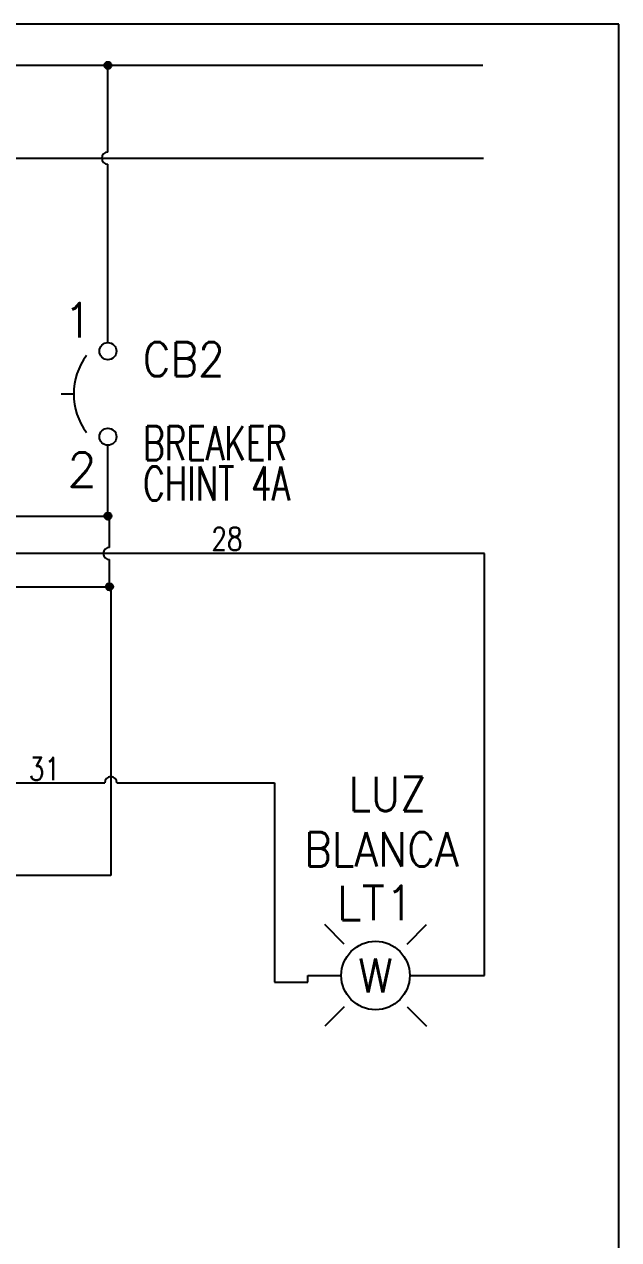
# Model space of a CAD drawing. Header units: inches. Extents: x 15 to 148, y 10 to 111.
# Drawn here: x 142.78 to 147.66, y 100.78 to 110.76 of the extents above; entities that cross this region are included whole.
import ezdxf
from ezdxf.enums import TextEntityAlignment as Align

# ---------------------------------------------------------------- set-up
doc = ezdxf.new("R2010")
doc.units = ezdxf.units.IN
doc.header["$MEASUREMENT"] = 0
doc.linetypes.add('HIDDEN2', pattern=[0.1875, 0.125, -0.0625])
for name, color, linetype in [('BLK_12AWG', 7, 'Continuous'), ('DESC', 1, 'Continuous'), ('MISC', 250, 'Continuous'), ('SYMS', 7, 'Continuous'), ('TAGS', 250, 'Continuous'), ('TERMS', 250, 'Continuous'), ('WIREFIXED', 158, 'Continuous')]:
    doc.layers.add(name, color=color, linetype=linetype)
doc.styles.add('WD', font='romans.shx')

# ---------------------------------------------------------------- blocks, each defined once
blk = doc.blocks.new('HLT1W')
for p, q in [((-0.1149, 0.1149), (-0.1856, 0.1856)), ((0.1149, 0.1149), (0.1856, 0.1856)), ((-0.1149, -0.1149), (-0.1856, -0.1856)), ((0.1149, -0.1149), (0.1856, -0.1856))]:
    blk.add_line(p, q)
blk.add_circle((0, 0), 0.125)
at = {"style": 'WD', "width": 0.7}
for tag, p in [('INST', (0.0055, 0.5282)), ('LOC', (0.0055, 0.3586))]:
    blk.add_attdef(tag, text='', height=0.125, dxfattribs=at).set_placement(p, align=Align.CENTER)
at = {"style": 'WD'}
blk.add_attdef('TAG1', text='', height=0.125, dxfattribs=at).set_placement((0, 0.2024), align=Align.CENTER)
at = {"style": 'WD', "flags": 9}
blk.add_attdef('FAMILY', text='', height=0.01, dxfattribs=at).set_placement((-0.0053, 0.1606), align=Align.CENTER)
at = {"linetype": 'Continuous', "style": 'WD', "flags": 1}
for tag, p in [('CAT', (0, 0.1403)), ('MFG', (0, 0.1208))]:
    blk.add_attdef(tag, text='', height=0.01, dxfattribs=at).set_placement(p, align=Align.MIDDLE)
at = {"linetype": 'Continuous', "style": 'WD', "flags": 9}
blk.add_attdef('ASSYCODE', text='', height=0.01, dxfattribs=at).set_placement((-0.001, 0.0957), align=Align.CENTER)
at = {"style": 'WD'}
for tag, p, width in [('DESC1', (1.125, 0), 0.9), ('WDTAGALT', (1.125, -0.3125), 0.7)]:
    blk.add_attdef(tag, p, '', height=0.125, dxfattribs=dict(at, width=width))
blk.add_attdef('COLOR', text='', height=0.125, dxfattribs=at).set_placement((0, 0), align=Align.MIDDLE)
at = {"style": 'WD', "flags": 1}
for tag, p in [('X4TERM01', (-0.125, 0)), ('X1TERM02', (0.125, 0))]:
    blk.add_attdef(tag, p, '', height=0.0125, dxfattribs=at)
at = {"linetype": 'Continuous', "style": 'WD', "flags": 8}
blk.add_attdef('TERM01', text='', height=0.125, dxfattribs=at).set_placement((-0.175, -0.0314), align=Align.TOP_RIGHT)
blk.add_attdef('TERM02', text='', height=0.125, dxfattribs=at).set_placement((0.175, -0.0314), align=Align.TOP_LEFT)
at = {"style": 'WD', "width": 0.9}
blk.add_attdef('DESC2', text='', height=0.125, dxfattribs=at).set_placement((1.125, -0.0312), align=Align.TOP_LEFT)
blk = doc.blocks.new('VCB1')
at = {"linetype": 'HIDDEN2'}
blk.add_line((-0.1712, 0), (-0.125, 0), dxfattribs=at)
for centre in [(0, 0.1562), (0, -0.1562)]:
    blk.add_circle(centre, 0.0312)
blk.add_arc((0.1094, 0), 0.2344, 143.1301, 216.8699)
at = {"style": 'WD'}
for tag, p, width in [('INST', (0.2188, 0.3883), 0.7), ('LOC', (0.2188, 0.2188), 0.7), ('TAG1', (0.1269, 0.0644), 0.9), ('XREF', (0.1287, -0.09), 0.7), ('DESC1', (0.1287, -0.242), 0.7), ('DESC2', (0.1287, -0.3893), 0.7)]:
    blk.add_attdef(tag, p, '', height=0.125, dxfattribs=dict(at, width=width))
at = {"linetype": 'Continuous', "style": 'WD'}
for tag, height, flags, p in [('TERM01', 0.125, 8, (-0.055, 0.2066)), ('MFG', 0.01, 9, (-0.1421, -0.0881)), ('CAT', 0.01, 9, (-0.1421, -0.0731))]:
    blk.add_attdef(tag, text='', height=height, dxfattribs=dict(at, flags=flags)).set_placement(p, align=Align.RIGHT)
at = {"style": 'WD', "width": 0.7}
blk.add_attdef('RATING1', text='', height=0.125, dxfattribs=at).set_placement((-0.1875, 0.0625), align=Align.RIGHT)
at = {"color": 7, "style": 'WD', "flags": 1}
for tag, p in [('X2TERM01', (0, 0.1875)), ('X8TERM02', (0, -0.1875))]:
    blk.add_attdef(tag, p, '', height=0.0125, dxfattribs=at)
at = {"color": 7, "style": 'WD'}
for tag, p in [('X4LINK', (-0.25, 0)), ('X1LINK', (0, 0))]:
    blk.add_attdef(tag, p, '', height=0.01, dxfattribs=at)
at = {"style": 'WD', "flags": 9}
for tag, p in [('FAMILY', (-0.1421, -0.0365)), ('CONTACT', (-0.1288, -0.1291))]:
    blk.add_attdef(tag, text='', height=0.01, dxfattribs=at).set_placement(p, align=Align.RIGHT)
at = {"linetype": 'Continuous', "style": 'WD', "flags": 9}
blk.add_attdef('ASSYCODE', text='', height=0.01, dxfattribs=at).set_placement((-0.1533, -0.1061), align=Align.CENTER)
at = {"linetype": 'Continuous', "style": 'WD', "flags": 8}
blk.add_attdef('TERM02', text='', height=0.125, dxfattribs=at).set_placement((-0.0407, -0.2134), align=Align.TOP_RIGHT)
blk = doc.blocks.new('WDDOT')
for radius in [0.03, 0.0187, 0.00929]:
    blk.add_circle((0, 0), radius)
blk = doc.blocks.new('WD_WNH')
at = {"linetype": 'Continuous', "style": 'WD', "width": 0.8}
blk.add_attdef('WIRENO', text='', height=0.125, dxfattribs=at).set_placement((0, 0.0625), align=Align.CENTER)
at = {"style": 'WD', "flags": 1}
for tag, p in [('W01USER', (0, 0.0781)), ('W02USER', (0, 0.0703)), ('W03USER', (0, 0.0625)), ('W04USER', (0, 0.0547)), ('W05USER', (0, 0.0469)), ('W06USER', (0, 0.0391)), ('W07USER', (0, 0.0312)), ('W08USER', (0, 0.0234)), ('W09USER', (0, 0.0156)), ('W10USER', (0, 0.0078))]:
    blk.add_attdef(tag, text='', height=0.005, dxfattribs=at).set_placement(p, align=Align.CENTER)

msp = doc.modelspace()

# ---------------------------------------------------------------- linework, layer by layer
at = {"color": 7, "linetype": 'Continuous'}
for p, q in [((147.6602, 110.7588), (126.9102, 110.7588)), ((147.6602, 94.5738), (147.6602, 110.7588))]:
    msp.add_line(p, q, dxfattribs=at)
at = {"layer": 'BLK_12AWG'}
for p, q in [((132.5131, 110.4219), (146.5435, 110.4219)), ((143.4665, 109.7095), (143.4665, 110.4219)), ((132.5465, 109.6595), (146.5506, 109.6595)), ((143.4665, 108.1447), (143.4665, 109.6095)), ((143.4665, 106.7203), (143.4665, 107.301)), ((142.5788, 106.7203), (143.4665, 106.7203)), ((143.4784, 106.4628), (143.4784, 106.7203)), ((146.5585, 106.4128), (142.344, 106.4128)), ((146.5585, 102.947), (146.5585, 106.4128)), ((143.4784, 106.1396), (143.4784, 106.3628)), ((142.0606, 106.1396), (143.4784, 106.1396)), ((143.4903, 106.1396), (143.4903, 103.7692)), ((142.209, 104.5299), (143.4403, 104.5299)), ((143.5403, 104.5299), (144.8352, 104.5299)), ((144.8352, 104.5299), (144.8352, 102.892)), ((143.4903, 103.7692), (142.1927, 103.7692)), ((145.1089, 102.892), (145.1089, 102.947)), ((145.1089, 102.947), (145.3826, 102.947)), ((145.9451, 102.947), (146.5585, 102.947)), ((144.8352, 102.892), (145.1089, 102.892))]:
    msp.add_line(p, q, dxfattribs=at)
for centre, start, end in [((143.4665, 109.6595), 90, 270), ((143.4784, 106.4128), 90, 270), ((143.4903, 104.5299), 0, 180)]:
    msp.add_arc(centre, 0.05, start, end, dxfattribs=at)

# ---------------------------------------------------------------- block references
at = {"layer": 'SYMS'}
for p in [(143.4665, 110.4219), (143.4665, 106.7203), (143.4784, 106.1396)]:
    msp.add_blockref('WDDOT', p, dxfattribs=at)
ref = msp.add_blockref('VCB1', (143.4665, 107.7228), dxfattribs=dict(at, xscale=2.25, yscale=2.25, zscale=2.25))
ref.add_attrib('DESC2', 'CHINT 4A', (143.7561, 106.8468), dxfattribs={"layer": 'DESC', "height": 0.28125, "style": 'WD', "width": 0.7})
ref.add_attrib('DESC1', 'BREAKER', (143.7561, 107.1783), dxfattribs={"layer": 'DESC', "height": 0.28125, "style": 'WD', "width": 0.7})
ref.add_attrib('TAG1', 'CB2', (143.7521, 107.8677), dxfattribs={"layer": 'TAGS', "height": 0.28125, "style": 'WD', "width": 0.9})
ref.add_attrib('TERM02', '2', dxfattribs={"layer": 'TERMS', "linetype": 'Continuous', "height": 0.2812, "style": 'WD', "flags": 8}).set_placement((143.3749, 107.2426), align=Align.TOP_RIGHT)
ref.add_attrib('TERM01', '1', dxfattribs={"layer": 'TERMS', "linetype": 'Continuous', "height": 0.2812, "style": 'WD', "flags": 8}).set_placement((143.3428, 108.1877), align=Align.RIGHT)
ref = msp.add_blockref('HLT1W', (145.6638, 102.947), dxfattribs=dict(at, xscale=2.25, yscale=2.25, zscale=2.25))
ref.add_attrib('DESC2', 'BLANCA', dxfattribs={"layer": 'DESC', "height": 0.28125, "style": 'WD', "width": 0.9}).set_placement((145.0778, 104.1233), align=Align.TOP_LEFT)
ref.add_attrib('DESC1', 'LUZ', (145.4425, 104.2975), dxfattribs={"layer": 'DESC', "height": 0.28125, "style": 'WD', "width": 0.9})
ref.add_attrib('TAG1', 'LT1', dxfattribs={"layer": 'TAGS', "height": 0.28125, "style": 'WD'}).set_placement((145.6638, 103.4023), align=Align.CENTER)
ref.add_attrib('COLOR', 'W', dxfattribs={"layer": 'MISC', "height": 0.2812, "style": 'WD'}).set_placement((145.6638, 102.947), align=Align.MIDDLE)
at = {"layer": 'WIREFIXED'}
ref = msp.add_blockref('WD_WNH', (144.444, 106.3454), dxfattribs=dict(at, xscale=1.5, yscale=1.5, zscale=1.5))
ref.add_attrib('WIRENOF', '28', dxfattribs={"linetype": 'Continuous', "height": 0.1875, "style": 'WD', "width": 0.8}).set_placement((144.444, 106.4391), align=Align.CENTER)
ref = msp.add_blockref('WD_WNH', (142.9452, 104.4565), dxfattribs=dict(at, xscale=1.5, yscale=1.5, zscale=1.5))
ref.add_attrib('WIRENOF', '31', dxfattribs={"linetype": 'Continuous', "height": 0.1875, "style": 'WD', "width": 0.8}).set_placement((142.9452, 104.5502), align=Align.CENTER)

doc.saveas('drawing.dxf')
